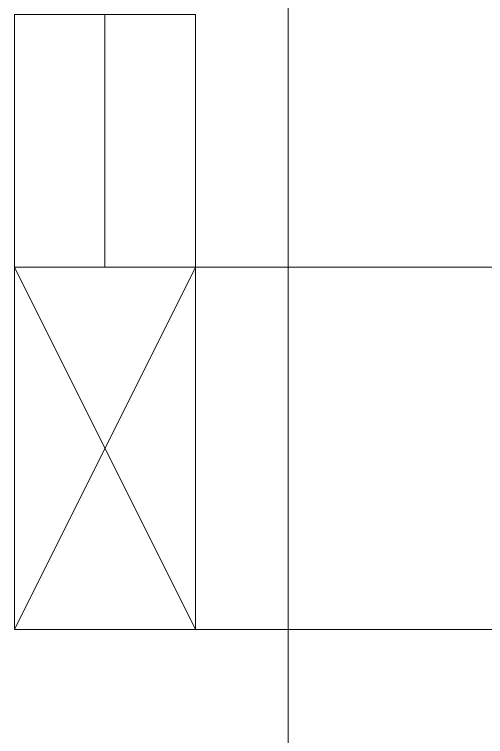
# Model space of a CAD drawing. Extents: x -57174 to 10055, y -18330 to 89882.
# Drawn here: x -42721 to -41940, y 64723 to 65919 of the extents above; entities that cross this region are included whole.
import ezdxf

# ---------------------------------------------------------------- set-up
doc = ezdxf.new("R2010")
doc.units = 0
doc.header["$LTSCALE"] = 50
doc.header["$MEASUREMENT"] = 0
doc.layers.get('Defpoints').update_dxf_attribs({"color": 8, "linetype": 'CONTINUOUS'})
doc.layers.add('duct return', color=4, linetype='CONTINUOUS')

msp = doc.modelspace()

# ---------------------------------------------------------------- linework, layer by layer
at = {"layer": 'Defpoints', "lineweight": 0}
msp.add_lwpolyline([(-42267.2, 89881.6), (10054.8, 89881.6), (10054.8, 47218), (-42267.2, 47218)], close=True, dxfattribs=at)
at = {"layer": 'duct return', "lineweight": 0}
for p, q in [((-42570.6, 65919.4), (-42570.6, 65500.3)), ((-42720.6, 64900.3), (-42420.6, 65500.3)), ((-42420.6, 64900.3), (-42720.6, 65500.3))]:
    msp.add_line(p, q, dxfattribs=at)
at = {"layer": 'duct return', "lineweight": 0, "flags": 128}
for points, elevation in [([(-42420.7, 65919.4), (-42720.5, 65919.4), (-42720.5, 65500.3)], 3803.6), ([(-42720.5, 65500.3), (-42420.7, 65500.3), (-42420.7, 65919.4)], 3803.6), ([(-42420.4, 65500.3), (-41639.6, 65500.3), (-41639.6, 64900.3), (-42420.4, 64900.3)], 4497.1), ([(-42420.4, 65500.3), (-42420.4, 64900.3)], 4497.1)]:
    msp.add_lwpolyline(points, dxfattribs=dict(at, elevation=elevation))
at = {"layer": 'duct return', "lineweight": 0, "elevation": 4362}
msp.add_lwpolyline([(-42720.6, 64900.3), (-42720.6, 65500.3), (-42420.6, 65500.3), (-42420.6, 64900.3)], close=True, dxfattribs=at)

doc.saveas('drawing.dxf')
